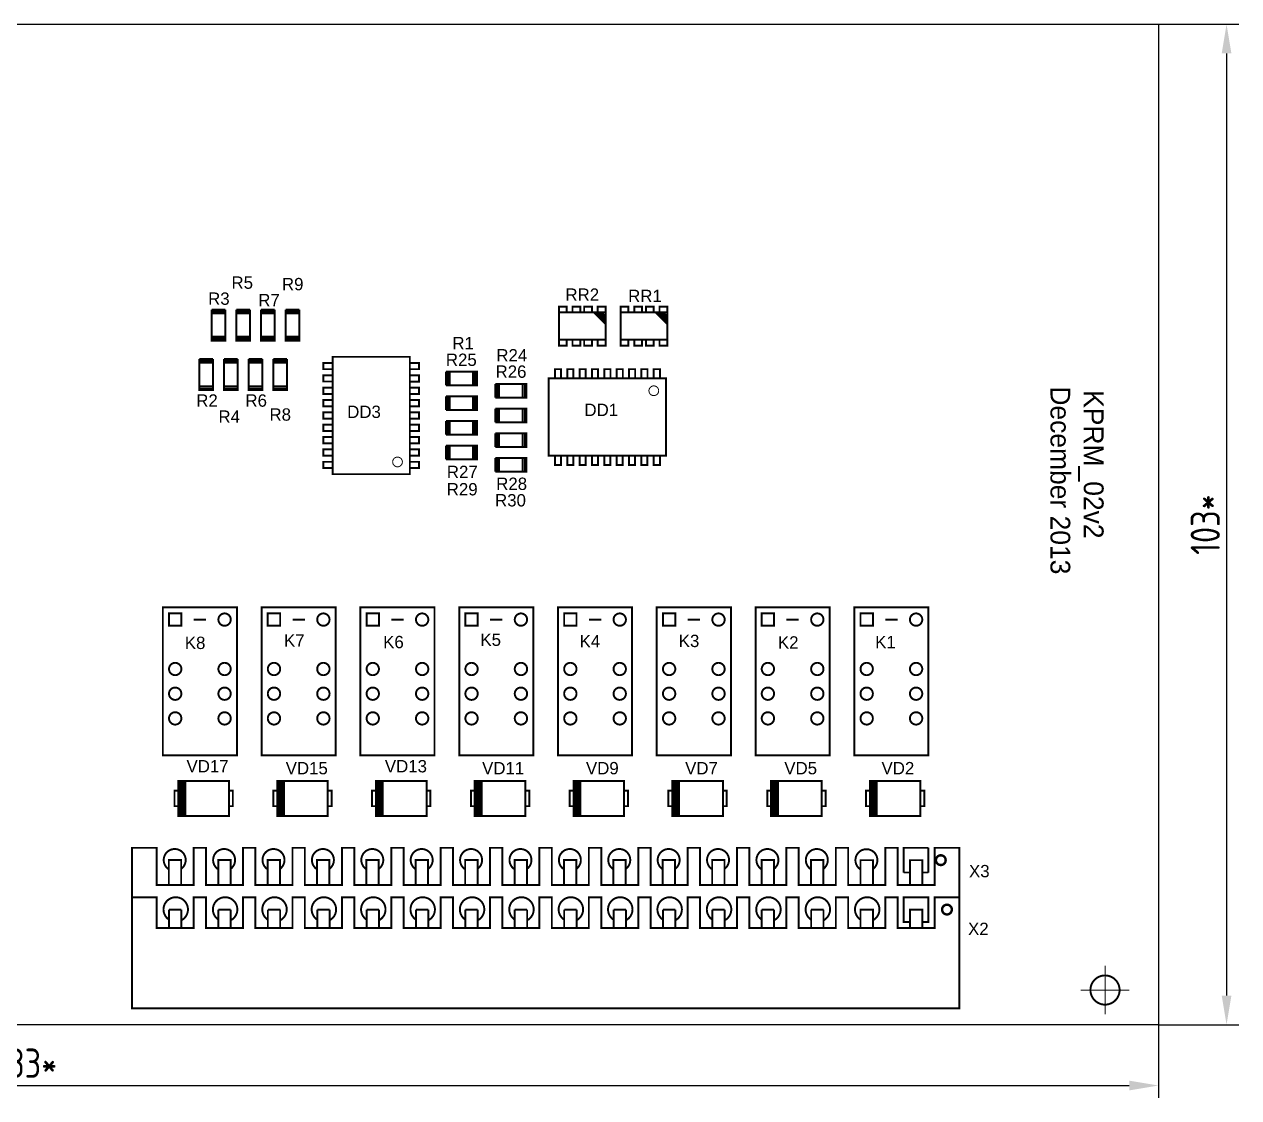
# Model space of a CAD drawing. Extents: x 0 to 557, y 633 to 766.
# Drawn here: x 128.3 to 253.2, y 636.8 to 747.1 of the extents above; entities that cross this region are included whole.
import ezdxf
from ezdxf.enums import TextEntityAlignment as Align

# ---------------------------------------------------------------- set-up
doc = ezdxf.new("R2010")
doc.units = 0
doc.header["$MEASUREMENT"] = 0
doc.layers.add('BOARD', color=7, linetype='Continuous')
doc.layers.add('TOP', color=7, linetype='Continuous')
doc.layers.add('РАЗМЕРЫ', color=7, linetype='Continuous', lineweight=0)
doc.styles.add('ГОСТ 2.304', font='CS_Gost2304.shx')
doc.dimstyles.new('ГОСТ', dxfattribs={"dimscale": 0, "dimtxt": 3, "dimasz": 3, "dimexe": 1.25, "dimexo": 0, "dimtad": 1, "dimtoh": 1, "dimdec": 3, "dimtxsty": 'ГОСТ 2.304', "dimcen": 5, "dimadec": 3, "dimazin": 2, "dimtfac": 0.75, "dimtdec": 4, "dimtmove": 1, "dimatfit": 3, "dimfxl": 1, "dimtolj": 1, "dimarcsym": 0})

# ---------------------------------------------------------------- blocks, each defined once
blk = doc.blocks.new('*D676')
at = {"layer": 'Defpoints', "color": 0}
for p in [(11.75, 644.25), (245, 644.25), (245, 638)]:
    blk.add_point(p, dxfattribs=at)
at = {"layer": 'РАЗМЕРЫ', "color": 0, "lineweight": -2}
for p, q in [((11.75, 644.25), (11.75, 636.75)), ((245, 644.25), (245, 636.75)), ((14.75, 638), (242, 638))]:
    blk.add_line(p, q, dxfattribs=at)
at = {"layer": 'РАЗМЕРЫ', "color": 0}
for points in [[(14.75, 638.5), (14.75, 637.5), (11.75, 638)], [(242, 637.5), (242, 638.5), (245, 638)]]:
    blk.add_solid(points, dxfattribs=at)
at = {"layer": 'РАЗМЕРЫ', "color": 0, "linetype": 'Continuous', "insert": (128.38, 640.3), "char_height": 3, "attachment_point": 5, "style": 'ГОСТ 2.304'}
blk.add_mtext('\\A1;233*', dxfattribs=at)
blk = doc.blocks.new('*D677')
at = {"layer": 'Defpoints', "color": 0}
for p in [(245, 747.12), (245, 644.25), (252, 644.25)]:
    blk.add_point(p, dxfattribs=at)
at = {"layer": 'РАЗМЕРЫ', "color": 0, "lineweight": -2}
for p, q in [((245, 747.12), (253.25, 747.12)), ((252, 744.12), (252, 647.25)), ((245, 644.25), (253.25, 644.25))]:
    blk.add_line(p, q, dxfattribs=at)
at = {"layer": 'РАЗМЕРЫ', "color": 0}
for points in [[(252.5, 744.12), (251.5, 744.12), (252, 747.12)], [(251.5, 647.25), (252.5, 647.25), (252, 644.25)]]:
    blk.add_solid(points, dxfattribs=at)
at = {"layer": 'РАЗМЕРЫ', "color": 0, "linetype": 'Continuous', "insert": (249.81, 695.68), "char_height": 3, "attachment_point": 5, "rotation": 90, "style": 'ГОСТ 2.304'}
blk.add_mtext('\\A1;103*', dxfattribs=at)

msp = doc.modelspace()

# ---------------------------------------------------------------- linework, layer by layer
at = {"layer": 'BOARD'}
msp.add_lwpolyline([(11.75, 747.12), (245, 747.12), (245, 644.25), (11.75, 644.25)], close=True, dxfattribs=at)
at = {"layer": 'TOP'}
for points, const_width in [([(184.129, 717.49), (184.129, 718.09), (183.329, 718.09), (183.329, 717.49)], 0.2), ([(188.129, 717.49), (188.129, 714.69), (183.329, 714.69), (183.329, 717.49), (188.129, 717.49), (188.129, 718.09), (187.329, 718.09), (187.329, 717.49), (188.129, 716.69)], 0.2), ([(185.529, 717.49), (185.529, 718.09), (184.729, 718.09), (184.729, 717.49)], 0.2), ([(186.729, 717.49), (186.729, 718.09), (185.929, 718.09), (185.929, 717.49)], 0.2), ([(190.479, 717.49), (190.479, 718.09), (189.679, 718.09), (189.679, 717.49)], 0.2), ([(194.479, 717.49), (194.479, 714.69), (189.679, 714.69), (189.679, 717.49), (194.479, 717.49), (194.479, 718.09), (193.679, 718.09), (193.679, 717.49), (194.479, 716.69)], 0.2), ([(191.879, 717.49), (191.879, 718.09), (191.079, 718.09), (191.079, 717.49)], 0.2), ([(193.079, 717.49), (193.079, 718.09), (192.279, 718.09), (192.279, 717.49)], 0.2), ([(149.014, 717.79), (149.014, 714.59), (147.614, 714.59), (147.614, 717.79)], 0.2), ([(149.014, 717.39), (147.614, 717.39)], 0.2), ([(149.017, 717.787), (147.617, 717.787)], 0.2), ([(149.017, 717.587), (147.617, 717.587)], 0.2), ([(151.554, 717.79), (151.554, 714.59), (150.154, 714.59), (150.154, 717.79)], 0.2), ([(151.554, 717.39), (150.154, 717.39)], 0.2), ([(151.557, 717.787), (150.157, 717.787)], 0.2), ([(151.557, 717.587), (150.157, 717.587)], 0.2), ([(154.094, 717.79), (154.094, 714.59), (152.694, 714.59), (152.694, 717.79)], 0.2), ([(154.094, 717.39), (152.694, 717.39)], 0.2), ([(154.097, 717.787), (152.697, 717.787)], 0.2), ([(154.097, 717.587), (152.697, 717.587)], 0.2), ([(156.634, 717.79), (156.634, 714.59), (155.234, 714.59), (155.234, 717.79)], 0.2), ([(156.634, 717.39), (155.234, 717.39)], 0.2), ([(156.637, 717.787), (155.237, 717.787)], 0.2), ([(156.637, 717.587), (155.237, 717.587)], 0.2), ([(186.929, 717.49), (188.129, 716.29)], 0.2), ([(187.129, 717.49), (188.129, 716.49)], 0.2), ([(187.529, 717.49), (188.129, 716.89)], 0.2), ([(187.729, 717.49), (188.129, 717.09)], 0.2), ([(193.279, 717.49), (194.479, 716.29)], 0.2), ([(193.479, 717.49), (194.479, 716.49)], 0.2), ([(193.879, 717.49), (194.479, 716.89)], 0.2), ([(194.079, 717.49), (194.479, 717.09)], 0.2), ([(149.014, 714.99), (147.614, 714.99)], 0.2), ([(149.017, 714.787), (147.617, 714.787)], 0.2), ([(151.554, 714.99), (150.154, 714.99)], 0.2), ([(151.557, 714.787), (150.157, 714.787)], 0.2), ([(154.094, 714.99), (152.694, 714.99)], 0.2), ([(154.097, 714.787), (152.697, 714.787)], 0.2), ([(156.634, 714.99), (155.234, 714.99)], 0.2), ([(156.637, 714.787), (155.237, 714.787)], 0.2), ([(184.129, 714.69), (184.129, 714.09), (183.329, 714.09), (183.329, 714.69)], 0.2), ([(185.529, 714.69), (185.529, 714.09), (184.729, 714.09), (184.729, 714.69)], 0.2), ([(186.729, 714.69), (186.729, 714.09), (185.929, 714.09), (185.929, 714.69)], 0.2), ([(188.129, 714.69), (188.129, 714.09), (187.329, 714.09), (187.329, 714.69)], 0.2), ([(190.479, 714.69), (190.479, 714.09), (189.679, 714.09), (189.679, 714.69)], 0.2), ([(191.879, 714.69), (191.879, 714.09), (191.079, 714.09), (191.079, 714.69)], 0.2), ([(193.079, 714.69), (193.079, 714.09), (192.279, 714.09), (192.279, 714.69)], 0.2), ([(194.479, 714.69), (194.479, 714.09), (193.679, 714.09), (193.679, 714.69)], 0.2), ([(147.744, 712.71), (147.744, 709.51), (146.344, 709.51), (146.344, 712.71)], 0.2), ([(147.744, 712.31), (146.344, 712.31)], 0.2), ([(147.747, 712.707), (146.347, 712.707)], 0.2), ([(147.747, 712.507), (146.347, 712.507)], 0.2), ([(150.284, 712.71), (150.284, 709.51), (148.884, 709.51), (148.884, 712.71)], 0.2), ([(150.284, 712.31), (148.884, 712.31)], 0.2), ([(150.287, 712.707), (148.887, 712.707)], 0.2), ([(150.287, 712.507), (148.887, 712.507)], 0.2), ([(152.824, 712.71), (152.824, 709.51), (151.424, 709.51), (151.424, 712.71)], 0.2), ([(152.824, 712.31), (151.424, 712.31)], 0.2), ([(152.827, 712.707), (151.427, 712.707)], 0.2), ([(152.827, 712.507), (151.427, 712.507)], 0.2), ([(155.364, 712.71), (155.364, 709.51), (153.964, 709.51), (153.964, 712.71)], 0.2), ([(155.364, 712.31), (153.964, 712.31)], 0.2), ([(155.367, 712.707), (153.967, 712.707)], 0.2), ([(155.367, 712.507), (153.967, 712.507)], 0.2), ([(160.045, 711.659), (159.092, 711.659), (159.092, 712.295), (160.045, 712.295)], 0.2), ([(167.999, 702.133), (168.952, 702.133), (168.952, 701.497), (167.999, 701.497), (167.999, 700.863), (160.062, 700.863), (160.062, 712.927), (167.999, 712.927), (167.999, 700.863)], 0.2), ([(167.999, 711.657), (168.952, 711.657), (168.952, 712.293), (167.999, 712.293)], 0.2), ([(160.045, 710.389), (159.092, 710.389), (159.092, 711.025), (160.045, 711.025)], 0.2), ([(167.999, 710.387), (168.952, 710.387), (168.952, 711.023), (167.999, 711.023)], 0.2), ([(171.709, 711.405), (174.909, 711.405), (174.909, 710.005), (171.709, 710.005)], 0.2), ([(171.712, 711.408), (171.712, 710.008)], 0.2), ([(171.912, 711.408), (171.912, 710.008)], 0.2), ([(172.109, 711.405), (172.109, 710.005)], 0.2), ([(174.509, 711.405), (174.509, 710.005)], 0.2), ([(174.712, 711.408), (174.712, 710.008)], 0.2), ([(193.081, 710.705), (193.081, 711.658), (193.717, 711.658), (193.717, 710.705), (194.351, 710.705), (194.351, 702.768), (182.287, 702.768), (182.287, 710.705), (194.351, 710.705)], 0.2), ([(183.557, 710.705), (183.557, 711.658), (182.921, 711.658), (182.921, 710.705)], 0.2), ([(184.827, 710.705), (184.827, 711.658), (184.191, 711.658), (184.191, 710.705)], 0.2), ([(186.097, 710.705), (186.097, 711.658), (185.461, 711.658), (185.461, 710.705)], 0.2), ([(187.367, 710.705), (187.367, 711.658), (186.731, 711.658), (186.731, 710.705)], 0.2), ([(188.637, 710.705), (188.637, 711.658), (188.001, 711.658), (188.001, 710.705)], 0.2), ([(189.907, 710.705), (189.907, 711.658), (189.271, 711.658), (189.271, 710.705)], 0.2), ([(191.177, 710.705), (191.177, 711.658), (190.541, 711.658), (190.541, 710.705)], 0.2), ([(192.447, 710.705), (192.447, 711.658), (191.811, 711.658), (191.811, 710.705)], 0.2), ([(147.744, 709.91), (146.344, 709.91)], 0.2), ([(147.747, 709.707), (146.347, 709.707)], 0.2), ([(150.284, 709.91), (148.884, 709.91)], 0.2), ([(150.287, 709.707), (148.887, 709.707)], 0.2), ([(152.824, 709.91), (151.424, 709.91)], 0.2), ([(152.827, 709.707), (151.427, 709.707)], 0.2), ([(155.364, 709.91), (153.964, 709.91)], 0.2), ([(155.367, 709.707), (153.967, 709.707)], 0.2), ([(160.045, 709.119), (159.092, 709.119), (159.092, 709.755), (160.045, 709.755)], 0.2), ([(167.999, 709.117), (168.952, 709.117), (168.952, 709.753), (167.999, 709.753)], 0.2), ([(176.789, 710.135), (179.989, 710.135), (179.989, 708.735), (176.789, 708.735)], 0.2), ([(176.792, 710.138), (176.792, 708.738)], 0.2), ([(176.992, 710.138), (176.992, 708.738)], 0.2), ([(177.189, 710.135), (177.189, 708.735)], 0.2), ([(179.589, 710.135), (179.589, 708.735)], 0.2), ([(179.792, 710.138), (179.792, 708.738)], 0.2), ([(160.045, 707.849), (159.092, 707.849), (159.092, 708.485), (160.045, 708.485)], 0.2), ([(167.999, 707.847), (168.952, 707.847), (168.952, 708.483), (167.999, 708.483)], 0.2), ([(171.709, 708.865), (174.909, 708.865), (174.909, 707.465), (171.709, 707.465)], 0.2), ([(171.712, 708.868), (171.712, 707.468)], 0.2), ([(171.912, 708.868), (171.912, 707.468)], 0.2), ([(172.109, 708.865), (172.109, 707.465)], 0.2), ([(174.509, 708.865), (174.509, 707.465)], 0.2), ([(174.712, 708.868), (174.712, 707.468)], 0.2), ([(160.045, 706.579), (159.092, 706.579), (159.092, 707.215), (160.045, 707.215)], 0.2), ([(167.999, 706.577), (168.952, 706.577), (168.952, 707.213), (167.999, 707.213)], 0.2), ([(176.789, 707.595), (179.989, 707.595), (179.989, 706.195), (176.789, 706.195)], 0.2), ([(176.792, 707.598), (176.792, 706.198)], 0.2), ([(176.992, 707.598), (176.992, 706.198)], 0.2), ([(177.189, 707.595), (177.189, 706.195)], 0.2), ([(179.589, 707.595), (179.589, 706.195)], 0.2), ([(179.792, 707.598), (179.792, 706.198)], 0.2), ([(160.045, 705.309), (159.092, 705.309), (159.092, 705.945), (160.045, 705.945)], 0.2), ([(167.999, 705.307), (168.952, 705.307), (168.952, 705.943), (167.999, 705.943)], 0.2), ([(171.709, 706.325), (174.909, 706.325), (174.909, 704.925), (171.709, 704.925)], 0.2), ([(171.712, 706.328), (171.712, 704.928)], 0.2), ([(171.912, 706.328), (171.912, 704.928)], 0.2), ([(172.109, 706.325), (172.109, 704.925)], 0.2), ([(174.509, 706.325), (174.509, 704.925)], 0.2), ([(174.712, 706.328), (174.712, 704.928)], 0.2), ([(160.056, 704.048), (159.103, 704.048), (159.103, 704.683), (160.056, 704.683)], 0.2), ([(167.999, 704.037), (168.952, 704.037), (168.952, 704.673), (167.999, 704.673)], 0.2), ([(176.789, 705.055), (179.989, 705.055), (179.989, 703.655), (176.789, 703.655)], 0.2), ([(176.792, 705.058), (176.792, 703.658)], 0.2), ([(176.992, 705.058), (176.992, 703.658)], 0.2), ([(177.189, 705.055), (177.189, 703.655)], 0.2), ([(179.589, 705.055), (179.589, 703.655)], 0.2), ([(179.792, 705.058), (179.792, 703.658)], 0.2), ([(160.056, 702.778), (159.103, 702.778), (159.103, 703.413), (160.056, 703.413)], 0.2), ([(167.999, 702.767), (168.952, 702.767), (168.952, 703.403), (167.999, 703.403)], 0.2), ([(171.709, 703.785), (174.909, 703.785), (174.909, 702.385), (171.709, 702.385)], 0.2), ([(171.712, 703.788), (171.712, 702.388)], 0.2), ([(171.912, 703.788), (171.912, 702.388)], 0.2), ([(172.109, 703.785), (172.109, 702.385)], 0.2), ([(174.509, 703.785), (174.509, 702.385)], 0.2), ([(174.712, 703.788), (174.712, 702.388)], 0.2), ([(160.062, 701.497), (159.109, 701.497), (159.109, 702.133), (160.062, 702.133)], 0.2), ([(176.789, 702.515), (179.989, 702.515), (179.989, 701.115), (176.789, 701.115)], 0.2), ([(176.792, 702.518), (176.792, 701.118)], 0.2), ([(176.992, 702.518), (176.992, 701.118)], 0.2), ([(177.189, 702.515), (177.189, 701.115)], 0.2), ([(179.589, 702.515), (179.589, 701.115)], 0.2), ([(179.792, 702.518), (179.792, 701.118)], 0.2), ([(183.555, 702.751), (183.555, 701.798), (182.919, 701.798), (182.919, 702.751)], 0.2), ([(184.825, 702.751), (184.825, 701.798), (184.189, 701.798), (184.189, 702.751)], 0.2), ([(186.095, 702.751), (186.095, 701.798), (185.459, 701.798), (185.459, 702.751)], 0.2), ([(187.365, 702.751), (187.365, 701.798), (186.729, 701.798), (186.729, 702.751)], 0.2), ([(188.635, 702.751), (188.635, 701.798), (187.999, 701.798), (187.999, 702.751)], 0.2), ([(189.905, 702.751), (189.905, 701.798), (189.269, 701.798), (189.269, 702.751)], 0.2), ([(191.166, 702.762), (191.166, 701.809), (190.531, 701.809), (190.531, 702.762)], 0.2), ([(192.436, 702.762), (192.436, 701.809), (191.801, 701.809), (191.801, 702.762)], 0.2), ([(193.717, 702.768), (193.717, 701.815), (193.081, 701.815), (193.081, 702.768)], 0.2), ([(142.599, 687.18), (150.219, 687.18), (150.219, 671.94), (142.599, 671.94), (142.599, 687.18)], 0.2), ([(152.759, 687.18), (160.379, 687.18), (160.379, 671.94), (152.759, 671.94), (152.759, 687.18)], 0.2), ([(162.919, 687.18), (170.539, 687.18), (170.539, 671.94), (162.919, 671.94), (162.919, 687.18)], 0.2), ([(173.079, 687.18), (180.699, 687.18), (180.699, 671.94), (173.079, 671.94), (173.079, 687.18)], 0.2), ([(183.239, 687.18), (190.859, 687.18), (190.859, 671.94), (183.239, 671.94), (183.239, 687.18)], 0.2), ([(193.399, 687.18), (201.019, 687.18), (201.019, 671.94), (193.399, 671.94), (193.399, 687.18)], 0.2), ([(203.559, 687.18), (211.179, 687.18), (211.179, 671.94), (203.559, 671.94), (203.559, 687.18)], 0.2), ([(213.719, 687.18), (221.339, 687.18), (221.339, 671.94), (213.719, 671.94), (213.719, 687.18)], 0.2), ([(143.234, 686.545), (144.504, 686.545), (144.504, 685.275), (143.234, 685.275), (143.234, 686.545)], 0.2), ([(145.774, 685.91), (147.044, 685.91)], 0.2), ([(153.394, 686.545), (154.664, 686.545), (154.664, 685.275), (153.394, 685.275), (153.394, 686.545)], 0.2), ([(155.934, 685.91), (157.204, 685.91)], 0.2), ([(163.554, 686.545), (164.824, 686.545), (164.824, 685.275), (163.554, 685.275), (163.554, 686.545)], 0.2), ([(166.094, 685.91), (167.364, 685.91)], 0.2), ([(173.714, 686.545), (174.984, 686.545), (174.984, 685.275), (173.714, 685.275), (173.714, 686.545)], 0.2), ([(176.254, 685.91), (177.524, 685.91)], 0.2), ([(183.874, 686.545), (185.144, 686.545), (185.144, 685.275), (183.874, 685.275), (183.874, 686.545)], 0.2), ([(186.414, 685.91), (187.684, 685.91)], 0.2), ([(194.034, 686.545), (195.304, 686.545), (195.304, 685.275), (194.034, 685.275), (194.034, 686.545)], 0.2), ([(196.574, 685.91), (197.844, 685.91)], 0.2), ([(204.194, 686.545), (205.464, 686.545), (205.464, 685.275), (204.194, 685.275), (204.194, 686.545)], 0.2), ([(206.734, 685.91), (208.004, 685.91)], 0.2), ([(214.354, 686.545), (215.624, 686.545), (215.624, 685.275), (214.354, 685.275), (214.354, 686.545)], 0.2), ([(216.894, 685.91), (218.164, 685.91)], 0.2), ([(144.199, 668.325), (143.799, 668.325), (143.799, 666.725), (144.399, 666.725)], 0.2), ([(144.199, 665.723), (144.199, 669.327), (149.399, 669.327), (149.399, 665.723), (144.199, 665.723)], 0.2), ([(144.299, 665.723), (144.299, 669.327)], 0.2), ([(144.399, 665.723), (144.399, 669.327)], 0.2), ([(144.499, 665.723), (144.499, 669.327)], 0.2), ([(144.599, 665.723), (144.599, 669.327)], 0.2), ([(144.699, 665.723), (144.699, 669.327)], 0.2), ([(144.799, 665.723), (144.799, 669.327)], 0.2), ([(144.899, 665.723), (144.899, 669.327)], 0.2), ([(149.399, 668.325), (149.799, 668.325), (149.799, 666.725), (149.399, 666.725)], 0.2), ([(154.359, 668.325), (153.959, 668.325), (153.959, 666.725), (154.559, 666.725)], 0.2), ([(154.359, 665.723), (154.359, 669.327), (159.559, 669.327), (159.559, 665.723), (154.359, 665.723)], 0.2), ([(154.459, 665.723), (154.459, 669.327)], 0.2), ([(154.559, 665.723), (154.559, 669.327)], 0.2), ([(154.659, 665.723), (154.659, 669.327)], 0.2), ([(154.759, 665.723), (154.759, 669.327)], 0.2), ([(154.859, 665.723), (154.859, 669.327)], 0.2), ([(154.959, 665.723), (154.959, 669.327)], 0.2), ([(155.059, 665.723), (155.059, 669.327)], 0.2), ([(159.559, 668.325), (159.959, 668.325), (159.959, 666.725), (159.559, 666.725)], 0.2), ([(164.519, 668.325), (164.119, 668.325), (164.119, 666.725), (164.719, 666.725)], 0.2), ([(164.519, 665.723), (164.519, 669.327), (169.719, 669.327), (169.719, 665.723), (164.519, 665.723)], 0.2), ([(164.619, 665.723), (164.619, 669.327)], 0.2), ([(164.719, 665.723), (164.719, 669.327)], 0.2), ([(164.819, 665.723), (164.819, 669.327)], 0.2), ([(164.919, 665.723), (164.919, 669.327)], 0.2), ([(165.019, 665.723), (165.019, 669.327)], 0.2), ([(165.119, 665.723), (165.119, 669.327)], 0.2), ([(165.219, 665.723), (165.219, 669.327)], 0.2), ([(169.719, 668.325), (170.119, 668.325), (170.119, 666.725), (169.719, 666.725)], 0.2), ([(174.679, 668.325), (174.279, 668.325), (174.279, 666.725), (174.879, 666.725)], 0.2), ([(174.679, 665.723), (174.679, 669.327), (179.879, 669.327), (179.879, 665.723), (174.679, 665.723)], 0.2), ([(174.779, 665.723), (174.779, 669.327)], 0.2), ([(174.879, 665.723), (174.879, 669.327)], 0.2), ([(174.979, 665.723), (174.979, 669.327)], 0.2), ([(175.079, 665.723), (175.079, 669.327)], 0.2), ([(175.179, 665.723), (175.179, 669.327)], 0.2), ([(175.279, 665.723), (175.279, 669.327)], 0.2), ([(175.379, 665.723), (175.379, 669.327)], 0.2), ([(179.879, 668.325), (180.279, 668.325), (180.279, 666.725), (179.879, 666.725)], 0.2), ([(184.839, 668.325), (184.439, 668.325), (184.439, 666.725), (185.039, 666.725)], 0.2), ([(184.839, 665.723), (184.839, 669.327), (190.039, 669.327), (190.039, 665.723), (184.839, 665.723)], 0.2), ([(184.939, 665.723), (184.939, 669.327)], 0.2), ([(185.039, 665.723), (185.039, 669.327)], 0.2), ([(185.139, 665.723), (185.139, 669.327)], 0.2), ([(185.239, 665.723), (185.239, 669.327)], 0.2), ([(185.339, 665.723), (185.339, 669.327)], 0.2), ([(185.439, 665.723), (185.439, 669.327)], 0.2), ([(185.539, 665.723), (185.539, 669.327)], 0.2), ([(190.039, 668.325), (190.439, 668.325), (190.439, 666.725), (190.039, 666.725)], 0.2), ([(194.999, 668.325), (194.599, 668.325), (194.599, 666.725), (195.199, 666.725)], 0.2), ([(194.999, 665.723), (194.999, 669.327), (200.199, 669.327), (200.199, 665.723), (194.999, 665.723)], 0.2), ([(195.099, 665.723), (195.099, 669.327)], 0.2), ([(195.199, 665.723), (195.199, 669.327)], 0.2), ([(195.299, 665.723), (195.299, 669.327)], 0.2), ([(195.399, 665.723), (195.399, 669.327)], 0.2), ([(195.499, 665.723), (195.499, 669.327)], 0.2), ([(195.599, 665.723), (195.599, 669.327)], 0.2), ([(195.699, 665.723), (195.699, 669.327)], 0.2), ([(200.199, 668.325), (200.599, 668.325), (200.599, 666.725), (200.199, 666.725)], 0.2), ([(205.159, 668.325), (204.759, 668.325), (204.759, 666.725), (205.359, 666.725)], 0.2), ([(205.159, 665.723), (205.159, 669.327), (210.359, 669.327), (210.359, 665.723), (205.159, 665.723)], 0.2), ([(205.259, 665.723), (205.259, 669.327)], 0.2), ([(205.359, 665.723), (205.359, 669.327)], 0.2), ([(205.459, 665.723), (205.459, 669.327)], 0.2), ([(205.559, 665.723), (205.559, 669.327)], 0.2), ([(205.659, 665.723), (205.659, 669.327)], 0.2), ([(205.759, 665.723), (205.759, 669.327)], 0.2), ([(205.859, 665.723), (205.859, 669.327)], 0.2), ([(210.359, 668.325), (210.759, 668.325), (210.759, 666.725), (210.359, 666.725)], 0.2), ([(215.319, 668.325), (214.919, 668.325), (214.919, 666.725), (215.519, 666.725)], 0.2), ([(215.319, 665.723), (215.319, 669.327), (220.519, 669.327), (220.519, 665.723), (215.319, 665.723)], 0.2), ([(215.419, 665.723), (215.419, 669.327)], 0.2), ([(215.519, 665.723), (215.519, 669.327)], 0.2), ([(215.619, 665.723), (215.619, 669.327)], 0.2), ([(215.719, 665.723), (215.719, 669.327)], 0.2), ([(215.819, 665.723), (215.819, 669.327)], 0.2), ([(215.919, 665.723), (215.919, 669.327)], 0.2), ([(216.019, 665.723), (216.019, 669.327)], 0.2), ([(220.519, 668.325), (220.919, 668.325), (220.919, 666.725), (220.519, 666.725)], 0.2), ([(139.424, 658.635), (139.424, 645.935), (224.514, 645.935), (224.514, 662.445), (221.974, 662.445), (221.974, 658.635), (218.164, 658.635), (218.164, 662.445), (216.894, 662.445), (216.894, 658.635), (213.084, 658.635), (213.084, 662.445), (211.814, 662.445), (211.814, 658.635), (208.004, 658.635), (208.004, 662.445), (206.734, 662.445), (206.734, 658.635), (202.924, 658.635), (202.924, 662.445), (201.654, 662.445), (201.654, 658.635), (197.844, 658.635), (197.844, 662.445), (196.574, 662.445), (196.574, 658.635), (192.764, 658.635), (192.764, 662.445), (191.494, 662.445), (191.494, 658.635), (187.684, 658.635), (187.684, 662.445), (186.414, 662.445), (186.414, 658.635), (182.604, 658.635), (182.604, 662.445), (181.334, 662.445), (181.334, 658.635), (177.524, 658.635), (177.524, 662.445), (176.254, 662.445), (176.254, 658.635), (172.444, 658.635), (172.444, 662.445), (171.174, 662.445), (171.174, 658.635), (167.364, 658.635), (167.364, 662.445), (166.094, 662.445), (166.094, 658.635), (162.284, 658.635), (162.284, 662.445), (161.014, 662.445), (161.014, 658.635), (157.204, 658.635), (157.204, 662.445), (155.934, 662.445), (155.934, 658.635), (152.124, 658.635), (152.124, 662.445), (150.854, 662.445), (150.854, 658.635), (147.044, 658.635), (147.044, 662.445), (145.774, 662.445), (145.774, 658.635), (141.964, 658.635), (141.964, 662.445), (139.424, 662.445), (139.424, 658.635)], 0.2), ([(218.799, 659.905), (218.799, 662.445), (221.339, 662.445)], 0.2), ([(221.339, 662.445), (221.339, 659.905)], 0.2), ([(144.484, 658.653), (144.484, 661.193), (143.214, 661.193), (143.214, 658.653)], 0.2), ([(149.564, 658.653), (149.564, 661.193), (148.294, 661.193), (148.294, 658.653)], 0.2), ([(154.644, 658.653), (154.644, 661.193), (153.374, 661.193), (153.374, 658.653)], 0.2), ([(159.724, 658.653), (159.724, 661.193), (158.454, 661.193), (158.454, 658.653)], 0.2), ([(164.804, 658.653), (164.804, 661.193), (163.534, 661.193), (163.534, 658.653)], 0.2), ([(169.884, 658.653), (169.884, 661.193), (168.614, 661.193), (168.614, 658.653)], 0.2), ([(174.964, 658.653), (174.964, 661.193), (173.694, 661.193), (173.694, 658.653)], 0.2), ([(180.044, 658.653), (180.044, 661.193), (178.774, 661.193), (178.774, 658.653)], 0.2), ([(185.124, 658.653), (185.124, 661.193), (183.854, 661.193), (183.854, 658.653)], 0.2), ([(190.204, 658.653), (190.204, 661.193), (188.934, 661.193), (188.934, 658.653)], 0.2), ([(195.284, 658.653), (195.284, 661.193), (194.014, 661.193), (194.014, 658.653)], 0.2), ([(200.364, 658.653), (200.364, 661.193), (199.094, 661.193), (199.094, 658.653)], 0.2), ([(205.444, 658.653), (205.444, 661.193), (204.174, 661.193), (204.174, 658.653)], 0.2), ([(210.524, 658.653), (210.524, 661.193), (209.254, 661.193), (209.254, 658.653)], 0.2), ([(215.624, 658.635), (215.624, 661.175), (214.354, 661.175), (214.354, 658.635)], 0.2), ([(220.704, 658.635), (220.704, 661.175), (219.434, 661.175), (219.434, 658.635)], 0.2), ([(219.434, 659.905), (218.799, 659.905)], 0.2), ([(220.704, 659.905), (221.339, 659.905)], 0.2), ([(139.424, 657.365), (141.964, 657.365), (141.964, 654.19), (145.774, 654.19), (145.774, 657.365), (147.044, 657.365), (147.044, 654.19), (150.854, 654.19), (150.854, 657.365), (152.124, 657.365), (152.124, 654.19), (155.934, 654.19), (155.934, 657.365), (157.204, 657.365), (157.204, 654.19), (161.014, 654.19), (161.014, 657.365), (162.284, 657.365), (162.284, 654.19), (166.094, 654.19), (166.094, 657.365), (167.364, 657.365), (167.364, 654.19), (171.174, 654.19), (171.174, 657.365), (172.444, 657.365), (172.444, 654.19), (176.254, 654.19), (176.254, 657.365), (177.524, 657.365), (177.524, 654.19), (181.334, 654.19), (181.334, 657.365), (182.604, 657.365), (182.604, 654.19), (186.414, 654.19), (186.414, 657.365), (187.684, 657.365), (187.684, 654.19), (191.494, 654.19), (191.494, 657.365), (192.764, 657.365), (192.764, 654.19), (196.574, 654.19), (196.574, 657.365), (197.844, 657.365), (197.844, 654.19), (201.654, 654.19), (201.654, 657.365), (202.924, 657.365), (202.924, 654.19), (206.734, 654.19), (206.734, 657.365), (208.004, 657.365), (208.004, 654.19), (211.814, 654.19), (211.814, 657.365), (213.084, 657.365), (213.084, 654.19), (216.894, 654.19), (216.894, 657.365), (218.164, 657.365), (218.164, 654.19), (221.974, 654.19), (221.974, 657.365), (224.514, 657.365)], 0.2), ([(224.514, 657.365), (224.514, 645.935), (139.424, 645.935), (139.424, 657.365)], 0.2), ([(219.434, 654.825), (218.799, 654.825), (218.799, 657.365), (221.339, 657.365), (221.339, 654.825), (220.704, 654.825)], 0.2), ([(144.507, 656.092), (143.237, 656.092)], 0.2), ([(143.237, 656.092), (143.237, 654.187)], 0.2), ([(144.507, 654.187), (144.507, 656.092)], 0.2), ([(149.587, 656.092), (148.317, 656.092)], 0.2), ([(148.317, 656.092), (148.317, 654.187)], 0.2), ([(149.587, 654.187), (149.587, 656.092)], 0.2), ([(154.667, 656.092), (153.397, 656.092)], 0.2), ([(153.397, 656.092), (153.397, 654.187)], 0.2), ([(154.667, 654.187), (154.667, 656.092)], 0.2), ([(159.747, 656.092), (158.477, 656.092)], 0.2), ([(158.477, 656.092), (158.477, 654.187)], 0.2), ([(159.747, 654.187), (159.747, 656.092)], 0.2), ([(164.827, 656.092), (163.557, 656.092)], 0.2), ([(163.557, 656.092), (163.557, 654.187)], 0.2), ([(164.827, 654.187), (164.827, 656.092)], 0.2), ([(169.907, 656.092), (168.637, 656.092)], 0.2), ([(168.637, 656.092), (168.637, 654.187)], 0.2), ([(169.907, 654.187), (169.907, 656.092)], 0.2), ([(174.987, 656.092), (173.717, 656.092)], 0.2), ([(173.717, 656.092), (173.717, 654.187)], 0.2), ([(174.987, 654.187), (174.987, 656.092)], 0.2), ([(180.067, 656.092), (178.797, 656.092)], 0.2), ([(178.797, 656.092), (178.797, 654.187)], 0.2), ([(180.067, 654.187), (180.067, 656.092)], 0.2), ([(185.147, 656.092), (183.877, 656.092)], 0.2), ([(183.877, 656.092), (183.877, 654.187)], 0.2), ([(185.147, 654.187), (185.147, 656.092)], 0.2), ([(190.227, 656.092), (188.957, 656.092)], 0.2), ([(188.957, 656.092), (188.957, 654.187)], 0.2), ([(190.227, 654.187), (190.227, 656.092)], 0.2), ([(195.307, 656.092), (194.037, 656.092)], 0.2), ([(194.037, 656.092), (194.037, 654.187)], 0.2), ([(195.307, 654.187), (195.307, 656.092)], 0.2), ([(200.387, 656.092), (199.117, 656.092)], 0.2), ([(199.117, 656.092), (199.117, 654.187)], 0.2), ([(200.387, 654.187), (200.387, 656.092)], 0.2), ([(205.467, 656.092), (204.197, 656.092)], 0.2), ([(204.197, 656.092), (204.197, 654.187)], 0.2), ([(205.467, 654.187), (205.467, 656.092)], 0.2), ([(210.547, 656.092), (209.277, 656.092)], 0.2), ([(209.277, 656.092), (209.277, 654.187)], 0.2), ([(210.547, 654.187), (210.547, 656.092)], 0.2), ([(215.624, 654.19), (215.624, 656.095), (214.354, 656.095), (214.354, 654.19)], 0.2), ([(220.704, 654.19), (220.704, 656.095), (219.434, 656.095), (219.434, 654.19)], 0.2), ([(239.5, 650.32), (239.5, 645.32)], 0.1), ([(242, 647.82), (237, 647.82)], 0.1)]:
    msp.add_lwpolyline(points, dxfattribs=dict(at, const_width=const_width))
for points, const_width in [([(193.094, 708.94, 1), (193.094, 709.94, 1), (193.094, 708.94)], 0.1), ([(166.734, 701.62, 1), (166.734, 702.62, 1), (166.734, 701.62)], 0.1), ([(148.949, 685.275, 1), (148.949, 686.545, 1), (148.949, 685.275)], 0.2), ([(159.109, 685.275, 1), (159.109, 686.545, 1), (159.109, 685.275)], 0.2), ([(169.269, 685.275, 1), (169.269, 686.545, 1), (169.269, 685.275)], 0.2), ([(179.429, 685.275, 1), (179.429, 686.545, 1), (179.429, 685.275)], 0.2), ([(189.589, 685.275, 1), (189.589, 686.545, 1), (189.589, 685.275)], 0.2), ([(199.749, 685.275, 1), (199.749, 686.545, 1), (199.749, 685.275)], 0.2), ([(209.909, 685.275, 1), (209.909, 686.545, 1), (209.909, 685.275)], 0.2), ([(220.069, 685.275, 1), (220.069, 686.545, 1), (220.069, 685.275)], 0.2), ([(143.869, 680.195, 1), (143.869, 681.465, 1), (143.869, 680.195)], 0.2), ([(148.949, 680.195, 1), (148.949, 681.465, 1), (148.949, 680.195)], 0.2), ([(154.029, 680.195, 1), (154.029, 681.465, 1), (154.029, 680.195)], 0.2), ([(159.109, 680.195, 1), (159.109, 681.465, 1), (159.109, 680.195)], 0.2), ([(164.189, 680.195, 1), (164.189, 681.465, 1), (164.189, 680.195)], 0.2), ([(169.269, 680.195, 1), (169.269, 681.465, 1), (169.269, 680.195)], 0.2), ([(174.349, 680.195, 1), (174.349, 681.465, 1), (174.349, 680.195)], 0.2), ([(179.429, 680.195, 1), (179.429, 681.465, 1), (179.429, 680.195)], 0.2), ([(184.509, 680.195, 1), (184.509, 681.465, 1), (184.509, 680.195)], 0.2), ([(189.589, 680.195, 1), (189.589, 681.465, 1), (189.589, 680.195)], 0.2), ([(194.669, 680.195, 1), (194.669, 681.465, 1), (194.669, 680.195)], 0.2), ([(199.749, 680.195, 1), (199.749, 681.465, 1), (199.749, 680.195)], 0.2), ([(204.829, 680.195, 1), (204.829, 681.465, 1), (204.829, 680.195)], 0.2), ([(209.909, 680.195, 1), (209.909, 681.465, 1), (209.909, 680.195)], 0.2), ([(214.989, 680.195, 1), (214.989, 681.465, 1), (214.989, 680.195)], 0.2), ([(220.069, 680.195, 1), (220.069, 681.465, 1), (220.069, 680.195)], 0.2), ([(143.869, 677.655, 1), (143.869, 678.925, 1), (143.869, 677.655)], 0.2), ([(148.949, 677.655, 1), (148.949, 678.925, 1), (148.949, 677.655)], 0.2), ([(154.029, 677.655, 1), (154.029, 678.925, 1), (154.029, 677.655)], 0.2), ([(159.109, 677.655, 1), (159.109, 678.925, 1), (159.109, 677.655)], 0.2), ([(164.189, 677.655, 1), (164.189, 678.925, 1), (164.189, 677.655)], 0.2), ([(169.269, 677.655, 1), (169.269, 678.925, 1), (169.269, 677.655)], 0.2), ([(174.349, 677.655, 1), (174.349, 678.925, 1), (174.349, 677.655)], 0.2), ([(179.429, 677.655, 1), (179.429, 678.925, 1), (179.429, 677.655)], 0.2), ([(184.509, 677.655, 1), (184.509, 678.925, 1), (184.509, 677.655)], 0.2), ([(189.589, 677.655, 1), (189.589, 678.925, 1), (189.589, 677.655)], 0.2), ([(194.669, 677.655, 1), (194.669, 678.925, 1), (194.669, 677.655)], 0.2), ([(199.749, 677.655, 1), (199.749, 678.925, 1), (199.749, 677.655)], 0.2), ([(204.829, 677.655, 1), (204.829, 678.925, 1), (204.829, 677.655)], 0.2), ([(209.909, 677.655, 1), (209.909, 678.925, 1), (209.909, 677.655)], 0.2), ([(214.989, 677.655, 1), (214.989, 678.925, 1), (214.989, 677.655)], 0.2), ([(220.069, 677.655, 1), (220.069, 678.925, 1), (220.069, 677.655)], 0.2), ([(143.869, 675.115, 1), (143.869, 676.385, 1), (143.869, 675.115)], 0.2), ([(148.949, 675.115, 1), (148.949, 676.385, 1), (148.949, 675.115)], 0.2), ([(154.029, 675.115, 1), (154.029, 676.385, 1), (154.029, 675.115)], 0.2), ([(159.109, 675.115, 1), (159.109, 676.385, 1), (159.109, 675.115)], 0.2), ([(164.189, 675.115, 1), (164.189, 676.385, 1), (164.189, 675.115)], 0.2), ([(169.269, 675.115, 1), (169.269, 676.385, 1), (169.269, 675.115)], 0.2), ([(174.349, 675.115, 1), (174.349, 676.385, 1), (174.349, 675.115)], 0.2), ([(179.429, 675.115, 1), (179.429, 676.385, 1), (179.429, 675.115)], 0.2), ([(184.509, 675.115, 1), (184.509, 676.385, 1), (184.509, 675.115)], 0.2), ([(189.589, 675.115, 1), (189.589, 676.385, 1), (189.589, 675.115)], 0.2), ([(194.669, 675.115, 1), (194.669, 676.385, 1), (194.669, 675.115)], 0.2), ([(199.749, 675.115, 1), (199.749, 676.385, 1), (199.749, 675.115)], 0.2), ([(204.829, 675.115, 1), (204.829, 676.385, 1), (204.829, 675.115)], 0.2), ([(209.909, 675.115, 1), (209.909, 676.385, 1), (209.909, 675.115)], 0.2), ([(214.989, 675.115, 1), (214.989, 676.385, 1), (214.989, 675.115)], 0.2), ([(220.069, 675.115, 1), (220.069, 676.385, 1), (220.069, 675.115)], 0.2), ([(144.484, 660.275, 3.251993), (143.214, 660.236)], 0.2), ([(149.564, 660.275, 3.251993), (148.294, 660.236)], 0.2), ([(154.644, 660.275, 3.251993), (153.374, 660.236)], 0.2), ([(159.724, 660.275, 3.251993), (158.454, 660.236)], 0.2), ([(164.804, 660.275, 3.251993), (163.534, 660.236)], 0.2), ([(169.884, 660.275, 3.251993), (168.614, 660.236)], 0.2), ([(174.964, 660.275, 3.251993), (173.694, 660.236)], 0.2), ([(180.044, 660.275, 3.251993), (178.774, 660.236)], 0.2), ([(185.124, 660.275, 3.251993), (183.854, 660.236)], 0.2), ([(190.204, 660.275, 3.251993), (188.934, 660.236)], 0.2), ([(195.284, 660.275, 3.251993), (194.014, 660.236)], 0.2), ([(200.364, 660.275, 3.251993), (199.094, 660.236)], 0.2), ([(205.444, 660.275, 3.251993), (204.174, 660.236)], 0.2), ([(210.524, 660.275, 3.251993), (209.254, 660.236)], 0.2), ([(215.624, 660.257, 3.251586), (214.354, 660.218)], 0.2), ([(222.609, 661.05, 1), (222.609, 661.3, 1), (222.609, 661.05)], 1), ([(144.516, 654.997, 3.654339), (143.237, 655.053)], 0.2), ([(149.596, 654.997, 3.654339), (148.317, 655.053)], 0.2), ([(154.676, 654.997, 3.654339), (153.397, 655.053)], 0.2), ([(159.756, 654.997, 3.654339), (158.477, 655.053)], 0.2), ([(164.836, 654.997, 3.654339), (163.557, 655.053)], 0.2), ([(169.916, 654.997, 3.654339), (168.637, 655.053)], 0.2), ([(174.996, 654.997, 3.654339), (173.717, 655.053)], 0.2), ([(180.076, 654.997, 3.654339), (178.797, 655.053)], 0.2), ([(185.156, 654.997, 3.654339), (183.877, 655.053)], 0.2), ([(190.236, 654.997, 3.654339), (188.957, 655.053)], 0.2), ([(195.316, 654.997, 3.654339), (194.037, 655.053)], 0.2), ([(200.396, 654.997, 3.654339), (199.117, 655.053)], 0.2), ([(205.476, 654.997, 3.654339), (204.197, 655.053)], 0.2), ([(210.556, 654.997, 3.654339), (209.277, 655.053)], 0.2), ([(215.633, 655, 3.654356), (214.354, 655.056)], 0.2), ([(223.244, 655.97, 1), (223.244, 656.22, 1), (223.244, 655.97)], 1), ([(239.5, 646.32, 1), (239.5, 649.32, 1), (239.5, 646.32)], 0.2)]:
    msp.add_lwpolyline(points, format="xyb", dxfattribs=dict(at, const_width=const_width))

# ---------------------------------------------------------------- texts
at = {"layer": 'TOP', "width": 1.019685}
for s, p in [('R5', (150.7675, 719.9229)), ('R9', (155.9541, 719.7679)), ('R3', (148.3631, 718.2758)), ('RR2', (185.7381, 718.6876)), ('RR1', (192.1846, 718.553)), ('R7', (153.5206, 718.1208)), ('R1', (173.4848, 713.7029)), ('R25', (173.2969, 711.9918)), ('R24', (178.4886, 712.4527)), ('R26', (178.4073, 710.7743)), ('R2', (147.1416, 707.801)), ('R6', (152.1998, 707.801)), ('R4', (149.4254, 706.1442)), ('R8', (154.6744, 706.3622)), ('DD3', (163.291, 706.64)), ('DD1', (187.691, 706.839)), ('R27', (173.395, 700.4596)), ('R29', (173.3867, 698.6793)), ('R28', (178.4727, 699.2421)), ('R30', (178.354, 697.5447)), ('K5', (176.319, 683.205)), ('K8', (145.919, 682.885)), ('K7', (156.119, 683.125)), ('K6', (166.319, 682.965)), ('K4', (186.519, 683.045)), ('K3', (196.719, 683.085)), ('K2', (206.919, 682.925)), ('K1', (216.919, 682.965)), ('VD17', (147.2, 670.2)), ('VD15', (157.4, 670)), ('VD13', (167.6, 670.2)), ('VD11', (177.6, 670)), ('VD9', (187.8, 670)), ('VD7', (198, 670)), ('VD5', (208.2, 670)), ('VD2', (218.2, 670)), ('X3', (226.571, 659.4124)), ('X2', (226.4729, 653.4767))]:
    msp.add_text(s, height=1.27, dxfattribs=at).set_placement(p, align=Align.CENTER)
at = {"layer": 'TOP'}
for s, p in [('December 2013', (233.892, 709.892)), ('KPRM_02v2', (237.321, 709.498))]:
    msp.add_text(s, height=2.032, rotation=270, dxfattribs=at).set_placement(p)

# ---------------------------------------------------------------- dimensions: what is measured, and where the dimension line sits
at = {"layer": 'РАЗМЕРЫ'}
dim = msp.add_linear_dim(base=(252, 644.25), p1=(245, 747.12), p2=(245, 644.25), angle=90, text='<>*', dimstyle='ГОСТ', override={"dimscale": 1, "dimlfac": 1, "dimrnd": 0.5, "dimtxsty": 'ГОСТ 2.304', "dimsah": 1, "dimtolj": 1}, dxfattribs=at)
dim.commit()
dim.dimension.update_dxf_attribs({"geometry": '*D677', "text_midpoint": (249.8129, 695.685)})
dim = msp.add_linear_dim(base=(245, 638), p1=(11.75, 644.25), p2=(245, 644.25), text='<>*', dimstyle='ГОСТ', override={"dimscale": 1, "dimlfac": 1, "dimrnd": 0.5, "dimtxsty": 'ГОСТ 2.304', "dimsah": 1, "dimtolj": 1}, dxfattribs=at)
dim.commit()
dim.dimension.update_dxf_attribs({"geometry": '*D676', "text_midpoint": (128.375, 640.3033)})

doc.saveas('drawing.dxf')
